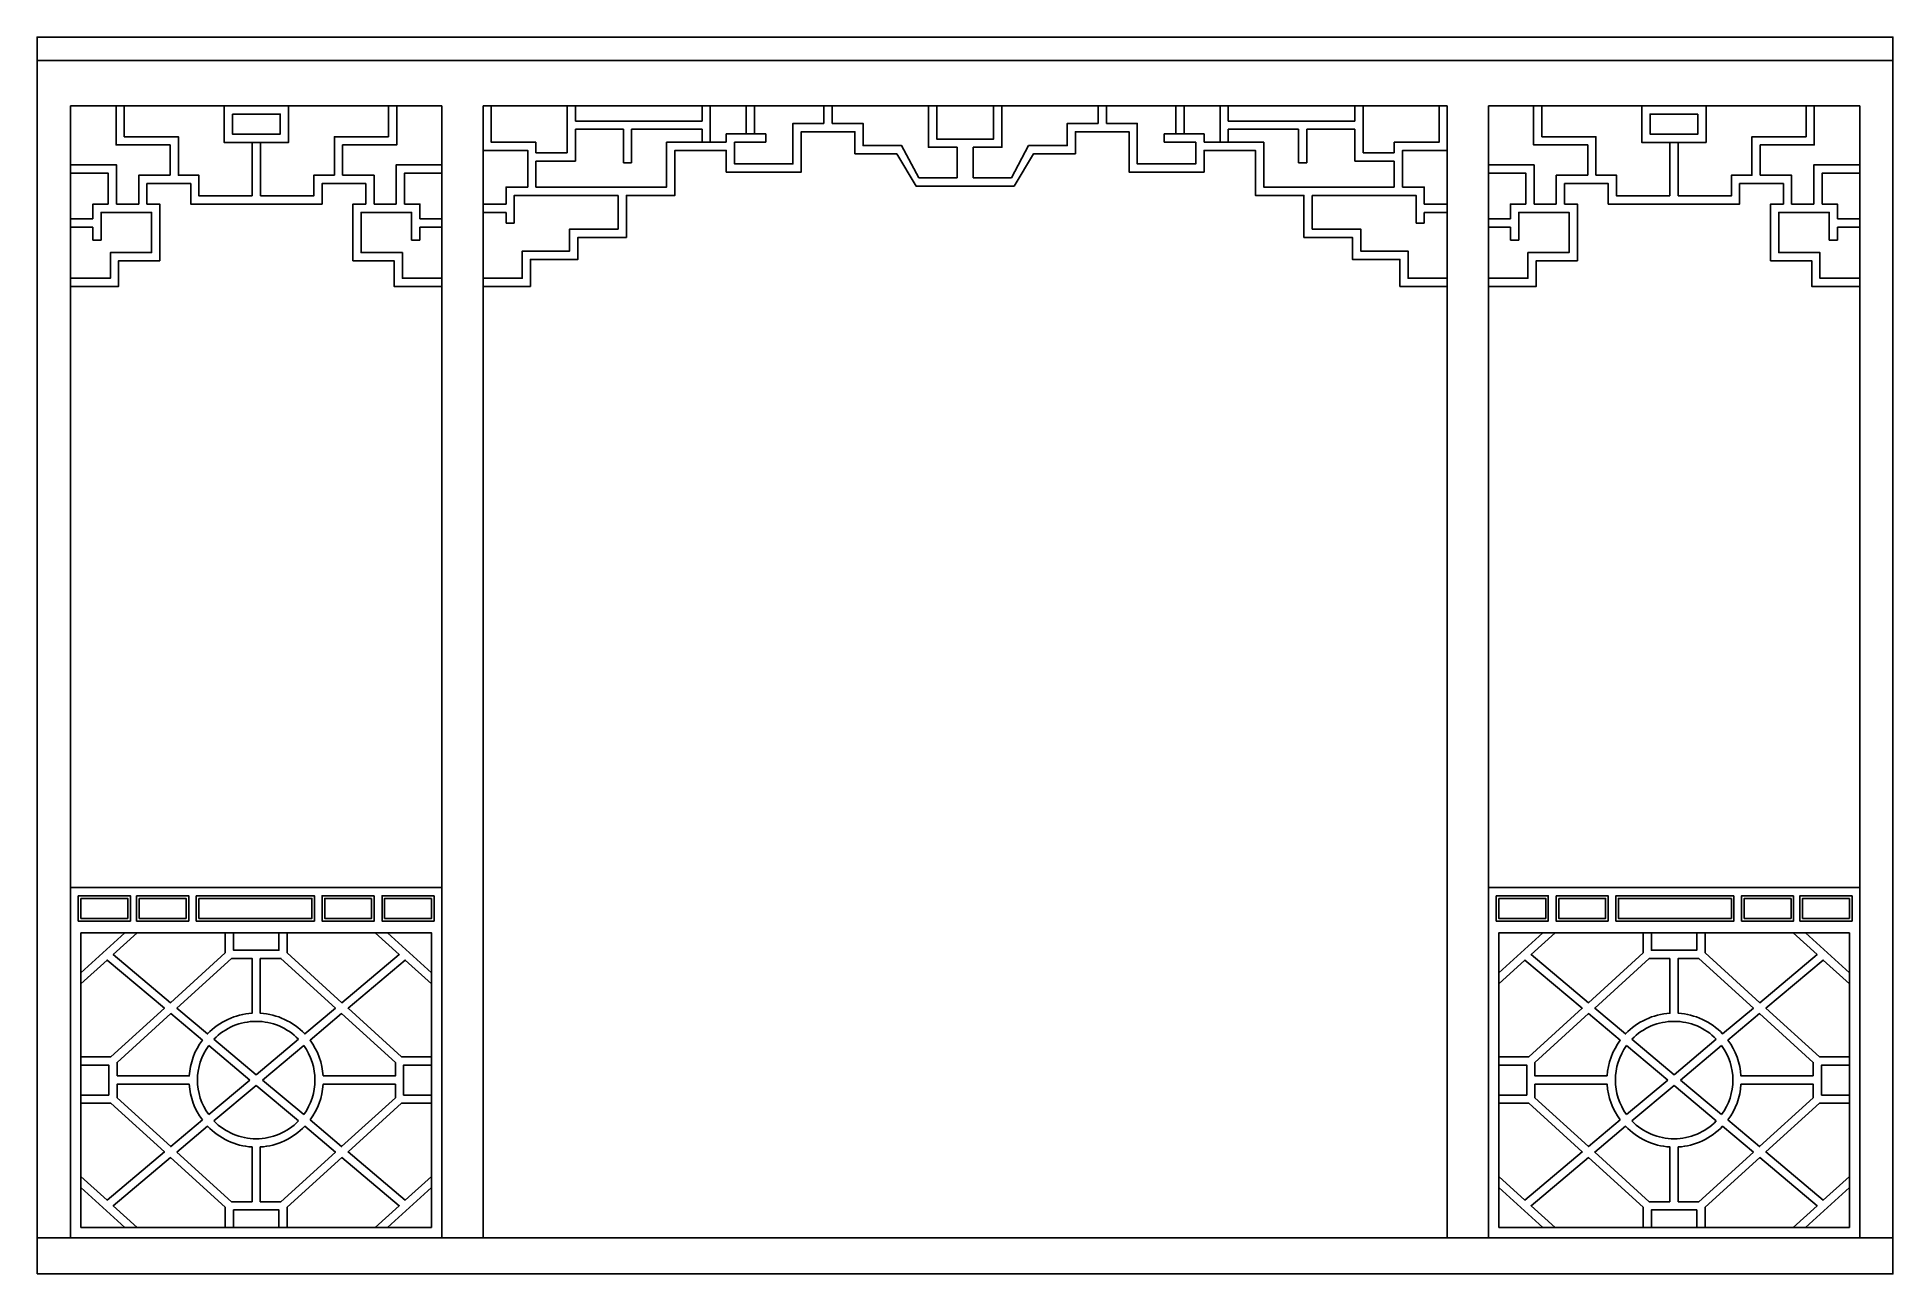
# Model space of a CAD drawing. Header units: metres. Extents: x 4395 to 7995, y 8030 to 10430.
import ezdxf

# ---------------------------------------------------------------- set-up
doc = ezdxf.new("R2010")
doc.units = ezdxf.units.M
for name, color, linetype in [('3', 3, 'Continuous'), ('4', 4, 'Continuous'), ('6', 7, 'Continuous'), ('7', 7, 'Continuous')]:
    doc.layers.add(name, color=color, linetype=linetype)

msp = doc.modelspace()

# ---------------------------------------------------------------- linework, layer by layer
at = {"layer": '3'}
for p, q in [((5921.01, 10262.38), (5921.01, 10296.6)), ((5937.01, 10262.38), (5937.01, 10296.6)), ((6452.99, 10262.38), (6452.99, 10296.6)), ((6468.99, 10262.38), (6468.99, 10296.6)), ((4811.79, 10225.69), (4811.79, 10121.88)), ((4827.79, 10225.69), (4828.16, 10121.88)), ((5362.45, 10226.02), (5362.45, 10205.55)), ((5532.02, 10251.07), (5532.02, 10185.78)), ((5548.02, 10185.78), (5548.02, 10251.07)), ((5808.6, 10242.1), (5808.6, 10226.1)), ((6581.4, 10242.1), (6581.4, 10226.1)), ((6841.98, 10185.78), (6841.98, 10251.07)), ((6857.98, 10251.07), (6857.98, 10185.78)), ((7027.55, 10226.02), (7027.55, 10205.55)), ((7562.21, 10225.69), (7561.84, 10121.88)), ((7578.21, 10225.69), (7578.21, 10121.88)), ((5422.9, 10205.55), (5362.45, 10205.55)), ((5438.9, 10189.55), (5362.45, 10189.55)), ((6951.1, 10189.55), (7027.55, 10189.55)), ((6967.1, 10205.55), (7027.55, 10205.55)), ((5532.02, 10185.78), (5548.02, 10185.78)), ((6857.98, 10185.78), (6841.98, 10185.78)), ((4502.78, 10077.21), (4459.66, 10077.21)), ((4502.78, 10061.21), (4459.66, 10061.21)), ((5137.17, 10077.21), (5179.66, 10077.21)), ((5137.17, 10061.21), (5179.66, 10061.21)), ((5304.36, 10069.25), (5320.36, 10069.25)), ((7085.64, 10069.25), (7069.64, 10069.25)), ((7252.83, 10077.21), (7210.34, 10077.21)), ((7252.83, 10061.21), (7210.34, 10061.21)), ((7887.22, 10077.21), (7930.34, 10077.21)), ((7887.22, 10061.21), (7930.34, 10061.21)), ((4502.78, 10036.02), (4518.78, 10036.02)), ((5137.17, 10036.02), (5121.17, 10036.02)), ((7252.83, 10036.02), (7268.83, 10036.02)), ((7887.22, 10036.02), (7871.22, 10036.02)), ((4564.95, 8692), (4479.66, 8614.43)), ((5074.37, 8692), (5159.66, 8614.43)), ((7315.63, 8692), (7230.34, 8614.43)), ((7825.05, 8692), (7910.34, 8614.43)), ((4727.49, 8473.08), (4807.23, 8406)), ((4737.79, 8485.33), (4819.66, 8416.45)), ((4901.54, 8485.33), (4819.66, 8416.45)), ((4911.84, 8473.08), (4832.09, 8406)), ((7478.16, 8473.08), (7557.91, 8406)), ((7488.46, 8485.33), (7570.34, 8416.45)), ((7652.21, 8485.33), (7570.34, 8416.45)), ((7662.51, 8473.08), (7582.77, 8406)), ((4727.49, 8338.92), (4807.23, 8406)), ((4737.79, 8326.67), (4819.66, 8395.55)), ((4901.54, 8326.67), (4819.66, 8395.55)), ((4911.84, 8338.92), (4832.09, 8406)), ((7478.16, 8338.92), (7557.91, 8406)), ((7488.46, 8326.67), (7570.34, 8395.55)), ((7652.21, 8326.67), (7570.34, 8395.55)), ((7662.51, 8338.92), (7582.77, 8406)), ((4564.95, 8120), (4479.66, 8197.57)), ((5074.37, 8120), (5159.66, 8197.57)), ((7315.63, 8120), (7230.34, 8197.57)), ((7825.05, 8120), (7910.34, 8197.57))]:
    msp.add_line(p, q, dxfattribs=at)
for points in [[(4547.74, 10296.6), (4547.74, 10220.7), (4652.64, 10220.7), (4652.64, 10161.81)], [(4563.74, 10296.6), (4563.74, 10236.7), (4668.64, 10236.7), (4668.64, 10161.81), (4708.6, 10161.81), (4708.6, 10121.88), (4811.79, 10121.88)], [(5076.21, 10296.6), (5076.21, 10236.7), (4971.31, 10236.7), (4971.31, 10161.81)], [(5092.21, 10296.6), (5092.21, 10220.7), (4987.31, 10220.7), (4987.31, 10161.81)], [(5259.66, 10296.6), (5259.66, 10210.02), (5346.45, 10210.02), (5346.45, 10138.79)], [(5275.66, 10296.6), (5275.66, 10226.02), (5362.45, 10226.02)], [(5422.9, 10296.6), (5422.9, 10205.55)], [(5438.9, 10296.6), (5438.9, 10267.07)], [(5684.54, 10267.07), (5684.54, 10296.6)], [(5684.54, 10296.6), (5684.54, 10267.07)], [(5700.54, 10296.6), (5700.54, 10226.05)], [(5770.1, 10242.1), (5770.1, 10296.6)], [(5786.1, 10242.1), (5786.1, 10296.6)], [(6123.81, 10296.6), (6123.81, 10216.19), (6179.42, 10216.19), (6179.42, 10156.91), (6105.36, 10156.91), (6071.79, 10219.64), (5997.04, 10219.64), (5997.04, 10262.38), (5937.01, 10262.38)], [(6139.81, 10296.6), (6139.81, 10232.19), (6196, 10232.19)], [(6250.19, 10296.6), (6250.19, 10232.19), (6194, 10232.19)], [(6266.19, 10296.6), (6266.19, 10216.19), (6210.58, 10216.19), (6210.58, 10156.91), (6284.64, 10156.91), (6318.21, 10219.64), (6392.96, 10219.64), (6392.96, 10262.38), (6452.99, 10262.38)], [(6603.9, 10242.1), (6603.9, 10296.6)], [(6619.9, 10242.1), (6619.9, 10296.6)], [(6689.46, 10296.6), (6689.46, 10226.05)], [(6705.46, 10296.6), (6705.46, 10267.07)], [(6705.46, 10267.07), (6705.46, 10296.6)], [(6951.1, 10296.6), (6951.1, 10267.07)], [(6967.1, 10296.6), (6967.1, 10205.55)], [(7114.34, 10296.6), (7114.34, 10226.02), (7027.55, 10226.02)], [(7130.34, 10296.6), (7130.34, 10210.02), (7043.55, 10210.02), (7043.55, 10138.79)], [(7297.79, 10296.6), (7297.79, 10220.7), (7402.69, 10220.7), (7402.69, 10161.81)], [(7313.79, 10296.6), (7313.79, 10236.7), (7418.69, 10236.7), (7418.69, 10161.81)], [(7826.26, 10296.6), (7826.26, 10236.7), (7721.36, 10236.7), (7721.36, 10161.81), (7681.4, 10161.81), (7681.4, 10121.88), (7578.21, 10121.88)], [(7842.26, 10296.6), (7842.26, 10220.7), (7737.36, 10220.7), (7737.36, 10161.81)], [(5438.9, 10267.07), (5684.54, 10267.07)], [(5921.01, 10262.38), (5860.99, 10262.38), (5860.99, 10184), (5747.6, 10184), (5747.6, 10226.1), (5808.6, 10226.1)], [(6468.99, 10262.38), (6529.01, 10262.38), (6529.01, 10184), (6642.4, 10184), (6642.4, 10226.1), (6581.4, 10226.1)], [(6951.1, 10267.07), (6705.46, 10267.07)], [(5438.9, 10251.07), (5532.02, 10251.07)], [(5438.9, 10251.07), (5438.9, 10189.55)], [(5731.6, 10226.05), (5615.89, 10226.05), (5615.89, 10138.79), (5521.78, 10138.79), (5521.78, 10138.79)], [(5548.02, 10251.07), (5684.54, 10251.07)], [(5684.54, 10251.07), (5684.54, 10226.05)], [(5731.6, 10226.05), (5731.6, 10242.1), (5808.6, 10242.1)], [(6658.4, 10226.05), (6658.4, 10242.1), (6581.4, 10242.1)], [(6658.4, 10226.05), (6774.11, 10226.05), (6774.11, 10138.79), (6868.22, 10138.79), (6868.22, 10138.79)], [(6705.46, 10251.07), (6705.46, 10226.05)], [(6841.98, 10251.07), (6705.46, 10251.07)], [(6951.1, 10251.07), (6857.98, 10251.07)], [(6951.1, 10251.07), (6951.1, 10189.55)], [(5362.45, 10189.55), (5362.45, 10138.79)], [(7027.55, 10189.55), (7027.55, 10138.79)], [(4459.66, 10181.81), (4548.75, 10181.81), (4548.75, 10105.88)], [(4459.66, 10165.81), (4532.75, 10165.81), (4532.75, 10105.88)], [(4591.68, 10105.88), (4591.68, 10161.81), (4652.64, 10161.81)], [(4971.31, 10161.81), (4931.35, 10161.81), (4931.35, 10121.88), (4828.16, 10121.88)], [(5048.27, 10105.88), (5048.27, 10161.81), (4987.31, 10161.81)], [(5179.66, 10181.81), (5091.2, 10181.81), (5091.2, 10105.88)], [(5179.66, 10165.81), (5107.2, 10165.81), (5107.2, 10105.88)], [(7210.34, 10181.81), (7298.8, 10181.81), (7298.8, 10105.88)], [(7210.34, 10165.81), (7282.8, 10165.81), (7282.8, 10105.88)], [(7341.73, 10105.88), (7341.73, 10161.81), (7402.69, 10161.81)], [(7418.69, 10161.81), (7458.65, 10161.81), (7458.65, 10121.88), (7561.84, 10121.88)], [(7798.32, 10105.88), (7798.32, 10161.81), (7737.36, 10161.81)], [(7930.34, 10181.81), (7841.25, 10181.81), (7841.25, 10105.88)], [(7930.34, 10165.81), (7857.25, 10165.81), (7857.25, 10105.88)], [(5521.78, 10122.79), (5521.78, 10057.34), (5427.67, 10057.34), (5427.67, 10014.6), (5335.67, 10014.6), (5335.67, 9962.09), (5259.66, 9962.09)], [(5304.36, 10105.67), (5304.36, 10138.79), (5346.45, 10138.79)], [(5320.36, 10105.67), (5320.36, 10122.79), (5521.78, 10122.79)], [(5362.45, 10138.79), (5521.78, 10138.79)], [(7027.55, 10138.79), (6868.22, 10138.79)], [(6868.22, 10122.79), (6868.22, 10057.34), (6962.33, 10057.34), (6962.33, 10014.6), (7054.33, 10014.6), (7054.33, 9962.09), (7130.34, 9962.09)], [(7069.64, 10105.67), (7069.64, 10122.79), (6868.22, 10122.79)], [(7085.64, 10105.67), (7085.64, 10138.79), (7043.55, 10138.79)], [(4459.66, 9962.09), (4536.73, 9962.09), (4536.73, 10012), (4616.66, 10012), (4616.66, 10089.88), (4591.68, 10089.88)], [(4532.75, 10105.88), (4502.78, 10105.88), (4502.78, 10077.21)], [(4607.68, 10089.88), (4518.78, 10089.88), (4518.78, 10036.02)], [(4591.68, 10105.88), (4548.75, 10105.88)], [(5179.66, 9962.09), (5103.22, 9962.09), (5103.22, 10012), (5023.29, 10012), (5023.29, 10089.88), (5048.27, 10089.88)], [(5032.27, 10089.88), (5121.17, 10089.88), (5121.17, 10036.02)], [(5048.27, 10105.88), (5091.2, 10105.88)], [(5107.2, 10105.88), (5137.17, 10105.88), (5137.17, 10077.21)], [(5259.66, 10105.67), (5304.36, 10105.67)], [(5259.66, 10089.67), (5304.36, 10089.67)], [(5304.36, 10069.25), (5304.36, 10089.67)], [(5320.36, 10105.67), (5320.36, 10069.25)], [(7069.64, 10105.67), (7069.64, 10069.25)], [(7130.34, 10105.67), (7085.64, 10105.67)], [(7130.34, 10089.67), (7085.64, 10089.67)], [(7085.64, 10069.25), (7085.64, 10089.67)], [(7210.34, 9962.09), (7286.78, 9962.09), (7286.78, 10012), (7366.71, 10012), (7366.71, 10089.88), (7341.73, 10089.88)], [(7282.8, 10105.88), (7252.83, 10105.88), (7252.83, 10077.21)], [(7357.73, 10089.88), (7268.83, 10089.88), (7268.83, 10036.02)], [(7341.73, 10105.88), (7298.8, 10105.88)], [(7930.34, 9962.09), (7853.27, 9962.09), (7853.27, 10012), (7773.34, 10012), (7773.34, 10089.88), (7798.32, 10089.88)], [(7782.32, 10089.88), (7871.22, 10089.88), (7871.22, 10036.02)], [(7798.32, 10105.88), (7841.25, 10105.88)], [(7857.25, 10105.88), (7887.22, 10105.88), (7887.22, 10077.21)], [(4502.78, 10061.21), (4502.78, 10036.02)], [(5137.17, 10061.21), (5137.17, 10036.02)], [(7252.83, 10061.21), (7252.83, 10036.02)], [(7887.22, 10061.21), (7887.22, 10036.02)], [(4759.66, 8652.81), (4653.48, 8556.24), (4542.3, 8649.77), (4588.73, 8692)], [(4759.66, 8652.81), (4759.66, 8692)], [(4863.66, 8692), (4863.66, 8658), (4775.66, 8658), (4775.66, 8692)], [(4879.66, 8692), (4879.66, 8652.81)], [(4879.66, 8652.81), (4985.84, 8556.24), (5097.03, 8649.77), (5050.59, 8692)], [(7510.34, 8652.81), (7404.16, 8556.24), (7292.97, 8649.77), (7339.41, 8692)], [(7510.34, 8692), (7510.34, 8652.81)], [(7526.34, 8692), (7526.34, 8658), (7614.34, 8658), (7614.34, 8692)], [(7630.34, 8652.81), (7630.34, 8692)], [(7630.34, 8652.81), (7736.52, 8556.24), (7847.7, 8649.77), (7801.27, 8692)], [(4479.66, 8592.8), (4530.35, 8638.91), (4641.54, 8545.38), (4537.77, 8451)], [(5159.66, 8592.8), (5108.97, 8638.91), (4997.78, 8545.38), (5101.55, 8451)], [(7230.34, 8592.8), (7281.03, 8638.91), (7392.22, 8545.38), (7288.45, 8451)], [(7910.34, 8592.8), (7859.65, 8638.91), (7748.46, 8545.38), (7852.23, 8451)], [(4479.66, 8451), (4537.77, 8451)], [(4479.66, 8435), (4533.66, 8435), (4533.66, 8377), (4479.66, 8377)], [(5159.66, 8451), (5101.55, 8451)], [(5159.66, 8435), (5105.66, 8435), (5105.66, 8377), (5159.66, 8377)], [(7230.34, 8451), (7288.45, 8451)], [(7230.34, 8435), (7284.34, 8435), (7284.34, 8377), (7230.34, 8377)], [(7910.34, 8451), (7852.23, 8451)], [(7910.34, 8435), (7856.34, 8435), (7856.34, 8377), (7910.34, 8377)], [(4479.66, 8219.2), (4530.35, 8173.09), (4641.54, 8266.62), (4537.77, 8361)], [(4537.77, 8361), (4479.66, 8361)], [(5159.66, 8219.2), (5108.97, 8173.09), (4997.78, 8266.62), (5101.55, 8361)], [(5101.55, 8361), (5159.66, 8361)], [(7230.34, 8219.2), (7281.03, 8173.09), (7392.22, 8266.62), (7288.45, 8361)], [(7288.45, 8361), (7230.34, 8361)], [(7910.34, 8219.2), (7859.65, 8173.09), (7748.46, 8266.62), (7852.23, 8361)], [(7852.23, 8361), (7910.34, 8361)], [(4759.66, 8159.19), (4653.48, 8255.76), (4542.3, 8162.23), (4588.73, 8120)], [(4879.66, 8159.19), (4985.84, 8255.76), (5097.03, 8162.23), (5050.59, 8120)], [(7510.34, 8159.19), (7404.16, 8255.76), (7292.97, 8162.23), (7339.41, 8120)], [(7630.34, 8159.19), (7736.52, 8255.76), (7847.7, 8162.23), (7801.27, 8120)], [(4759.66, 8159.19), (4759.66, 8120)], [(4863.66, 8120), (4863.66, 8154), (4775.66, 8154), (4775.66, 8120)], [(4879.66, 8120), (4879.66, 8159.19)], [(7510.34, 8120), (7510.34, 8159.19)], [(7526.34, 8120), (7526.34, 8154), (7614.34, 8154), (7614.34, 8120)], [(7630.34, 8159.19), (7630.34, 8120)]]:
    msp.add_lwpolyline(points, dxfattribs=at)
for points in [[(4757.53, 10296.6), (4882.41, 10296.6), (4882.41, 10225.69), (4757.53, 10225.69)], [(7632.47, 10296.6), (7507.59, 10296.6), (7507.59, 10225.69), (7632.47, 10225.69)], [(4773.53, 10280.6), (4866.41, 10280.6), (4866.41, 10241.69), (4773.53, 10241.69)], [(7616.47, 10280.6), (7523.59, 10280.6), (7523.59, 10241.69), (7616.47, 10241.69)], [(4474.53, 8763.59), (4575.51, 8763.59), (4575.51, 8714.71), (4474.53, 8714.71)], [(4479.53, 8758.59), (4570.51, 8758.59), (4570.51, 8719.71), (4479.53, 8719.71)], [(4587.74, 8763.59), (4688.73, 8763.59), (4688.73, 8714.71), (4587.74, 8714.71)], [(4592.74, 8758.59), (4683.73, 8758.59), (4683.73, 8719.71), (4592.74, 8719.71)], [(4703.52, 8763.59), (4932.6, 8763.59), (4932.6, 8714.71), (4703.52, 8714.71)], [(4708.52, 8758.59), (4927.6, 8758.59), (4927.6, 8719.71), (4708.52, 8719.71)], [(5048.58, 8763.59), (4947.59, 8763.59), (4947.59, 8714.71), (5048.58, 8714.71)], [(5043.58, 8758.59), (4952.59, 8758.59), (4952.59, 8719.71), (5043.58, 8719.71)], [(5164.8, 8763.59), (5063.81, 8763.59), (5063.81, 8714.71), (5164.8, 8714.71)], [(5159.8, 8758.59), (5068.81, 8758.59), (5068.81, 8719.71), (5159.8, 8719.71)], [(7225.2, 8763.59), (7326.19, 8763.59), (7326.19, 8714.71), (7225.2, 8714.71)], [(7230.2, 8758.59), (7321.19, 8758.59), (7321.19, 8719.71), (7230.2, 8719.71)], [(7341.42, 8763.59), (7442.41, 8763.59), (7442.41, 8714.71), (7341.42, 8714.71)], [(7346.42, 8758.59), (7437.41, 8758.59), (7437.41, 8719.71), (7346.42, 8719.71)], [(7686.48, 8763.59), (7457.4, 8763.59), (7457.4, 8714.71), (7686.48, 8714.71)], [(7681.48, 8758.59), (7462.4, 8758.59), (7462.4, 8719.71), (7681.48, 8719.71)], [(7802.26, 8763.59), (7701.27, 8763.59), (7701.27, 8714.71), (7802.26, 8714.71)], [(7797.26, 8758.59), (7706.27, 8758.59), (7706.27, 8719.71), (7797.26, 8719.71)], [(7915.47, 8763.59), (7814.49, 8763.59), (7814.49, 8714.71), (7915.47, 8714.71)], [(7910.47, 8758.59), (7819.49, 8758.59), (7819.49, 8719.71), (7910.47, 8719.71)]]:
    msp.add_lwpolyline(points, close=True, dxfattribs=at)
for points in [[(4771.55, 8642), (4811.66, 8642), (4811.66, 8535.75, 0.19), (4725.52, 8495.65), (4665.84, 8545.85)], [(4827.66, 8642), (4867.77, 8642), (4973.49, 8545.85), (4913.81, 8495.65, 0.19), (4827.66, 8535.75)], [(7562.34, 8642), (7522.23, 8642), (7416.51, 8545.85), (7476.19, 8495.65, -0.19), (7562.34, 8535.75)], [(7618.45, 8642), (7578.34, 8642), (7578.34, 8535.75, -0.19), (7664.48, 8495.65), (7724.16, 8545.85)], [(4549.66, 8414), (4549.66, 8440.19), (4653.89, 8534.99), (4715.22, 8483.4, 0.15), (4689.91, 8414)], [(4949.42, 8414, 0.15), (4924.11, 8483.4), (4985.43, 8534.99), (5089.66, 8440.19), (5089.66, 8414)], [(7440.58, 8414, -0.15), (7465.89, 8483.4), (7404.57, 8534.99), (7300.34, 8440.19), (7300.34, 8414)], [(7840.34, 8414), (7840.34, 8440.19), (7736.11, 8534.99), (7674.78, 8483.4, -0.15), (7700.09, 8414)], [(4715.22, 8328.6, -0.15), (4689.91, 8398), (4549.66, 8398), (4549.66, 8371.81), (4653.89, 8277.01)], [(4924.11, 8328.6, 0.15), (4949.42, 8398), (5089.66, 8398), (5089.66, 8371.81), (4985.43, 8277.01)], [(7465.89, 8328.6, -0.15), (7440.58, 8398), (7300.34, 8398), (7300.34, 8371.81), (7404.57, 8277.01)], [(7674.78, 8328.6, 0.15), (7700.09, 8398), (7840.34, 8398), (7840.34, 8371.81), (7736.11, 8277.01)], [(4665.84, 8266.15), (4725.52, 8316.35, 0.19), (4811.66, 8276.25), (4811.66, 8170), (4771.55, 8170)], [(4827.66, 8170), (4867.77, 8170), (4973.49, 8266.15), (4913.81, 8316.35, -0.19), (4827.66, 8276.25)], [(7562.34, 8170), (7522.23, 8170), (7416.51, 8266.15), (7476.19, 8316.35, 0.19), (7562.34, 8276.25)], [(7724.16, 8266.15), (7664.48, 8316.35, -0.19), (7578.34, 8276.25), (7578.34, 8170), (7618.45, 8170)]]:
    msp.add_lwpolyline(points, format="xyb", close=True, dxfattribs=at)
for centre, start, end in [((4819.66, 8406), 44.09, 135.91), ((7570.34, 8406), 44.09, 135.91), ((4819.66, 8406), 143.95, 216.05), ((4819.66, 8406), 323.95, 36.05), ((7570.34, 8406), 143.95, 216.05), ((7570.34, 8406), 323.95, 36.05), ((4819.66, 8406), 224.09, 315.91), ((7570.34, 8406), 224.09, 315.91)]:
    msp.add_arc(centre, 114, start, end, dxfattribs=at)
at = {"layer": '4'}
for p, q in [((6195, 10430), (4394.66, 10430)), ((4459.66, 8780), (4459.66, 9946.09)), ((5179.66, 8780), (5179.66, 9946.09)), ((7210.34, 8780), (7210.34, 9946.09)), ((7930.34, 8780), (7930.34, 9946.09)), ((4459.66, 8780), (5179.66, 8780)), ((7930.34, 8780), (7210.34, 8780)), ((5259.66, 8100), (7129.76, 8099.9))]:
    msp.add_line(p, q, dxfattribs=at)
for points in [[(4394.66, 8030), (7994.76, 8029.9), (7994.76, 10429.9), (6195, 10430), (4394.66, 10430), (4394.66, 8030)], [(6195, 10140.91), (6099.92, 10140.91), (6062.31, 10203.64), (5981.04, 10203.64), (5981.04, 10246.38), (5876.99, 10246.38), (5876.99, 10168), (5731.6, 10168), (5731.6, 10210.05), (5631.89, 10210.05), (5631.89, 10122.79), (5537.78, 10122.79), (5537.78, 10041.34), (5443.67, 10041.34), (5443.67, 9998.6), (5351.67, 9998.6), (5351.67, 9946.09), (5259.66, 9946.09)], [(6195, 10140.91), (6290.08, 10140.91), (6327.69, 10203.64), (6408.96, 10203.64), (6408.96, 10246.38), (6513.01, 10246.38), (6513.01, 10168), (6658.4, 10168), (6658.4, 10210.05), (6758.11, 10210.05), (6758.11, 10122.79), (6852.22, 10122.79), (6852.22, 10041.34), (6946.33, 10041.34), (6946.33, 9998.6), (7038.33, 9998.6), (7038.33, 9946.09), (7130.34, 9946.09)], [(4459.66, 9946.09), (4552.73, 9946.09), (4552.73, 9996), (4632.66, 9996), (4632.66, 10105.88), (4607.68, 10105.88), (4607.68, 10145.81), (4692.6, 10145.81), (4692.6, 10105.88), (4827.79, 10105.88), (4947.35, 10105.88), (4947.35, 10145.81), (5032.27, 10145.81), (5032.27, 10105.88), (5007.29, 10105.88), (5007.29, 9996), (5087.22, 9996), (5087.22, 9946.09), (5179.66, 9946.09)], [(7930.34, 9946.09), (7837.27, 9946.09), (7837.27, 9996), (7757.34, 9996), (7757.34, 10105.88), (7782.32, 10105.88), (7782.32, 10145.81), (7697.4, 10145.81), (7697.4, 10105.88), (7562.21, 10105.88), (7442.65, 10105.88), (7442.65, 10145.81), (7357.73, 10145.81), (7357.73, 10105.88), (7382.71, 10105.88), (7382.71, 9996), (7302.78, 9996), (7302.78, 9946.09), (7210.34, 9946.09)], [(5259.66, 9946.09), (5259.66, 8100)], [(7130.34, 9946.09), (7130.34, 8100)]]:
    msp.add_lwpolyline(points, dxfattribs=at)
at = {"layer": '6'}
for p, q in [((4479.66, 8507.03), (4479.66, 8542)), ((5159.66, 8507.03), (5159.66, 8542)), ((7230.34, 8507.03), (7230.34, 8542)), ((7910.34, 8507.03), (7910.34, 8542))]:
    msp.add_line(p, q, dxfattribs=at)
for points in [[(4394.66, 10384.42), (7994.76, 10384.42)], [(4459.66, 9946.09), (4459.66, 10296.6), (5179.66, 10296.6)], [(5259.66, 10296.6), (6195, 10296.6)], [(7130.34, 10296.6), (6195, 10296.6)], [(7930.34, 9946.09), (7930.34, 10296.6), (7210.34, 10296.6)], [(4394.66, 8100), (7994.76, 8099.9)]]:
    msp.add_lwpolyline(points, dxfattribs=at)
for points in [[(4479.66, 8692), (5159.66, 8692), (5159.66, 8120), (4479.66, 8120)], [(7910.34, 8692), (7230.34, 8692), (7230.34, 8120), (7910.34, 8120)]]:
    msp.add_lwpolyline(points, close=True, dxfattribs=at)
at = {"layer": '7'}
for p, q in [((5179.66, 9946.09), (5179.66, 10296.6)), ((5259.66, 9946.09), (5259.66, 10296.6)), ((7130.34, 9946.09), (7130.34, 10296.6)), ((7210.34, 9946.09), (7210.34, 10296.6)), ((4459.66, 8100), (4459.66, 8780)), ((7930.34, 8100), (7930.34, 8780))]:
    msp.add_line(p, q, dxfattribs=at)
for points in [[(5179.66, 8780), (5179.66, 8100)], [(7210.34, 8780), (7210.34, 8100)]]:
    msp.add_lwpolyline(points, dxfattribs=at)

doc.saveas('drawing.dxf')
